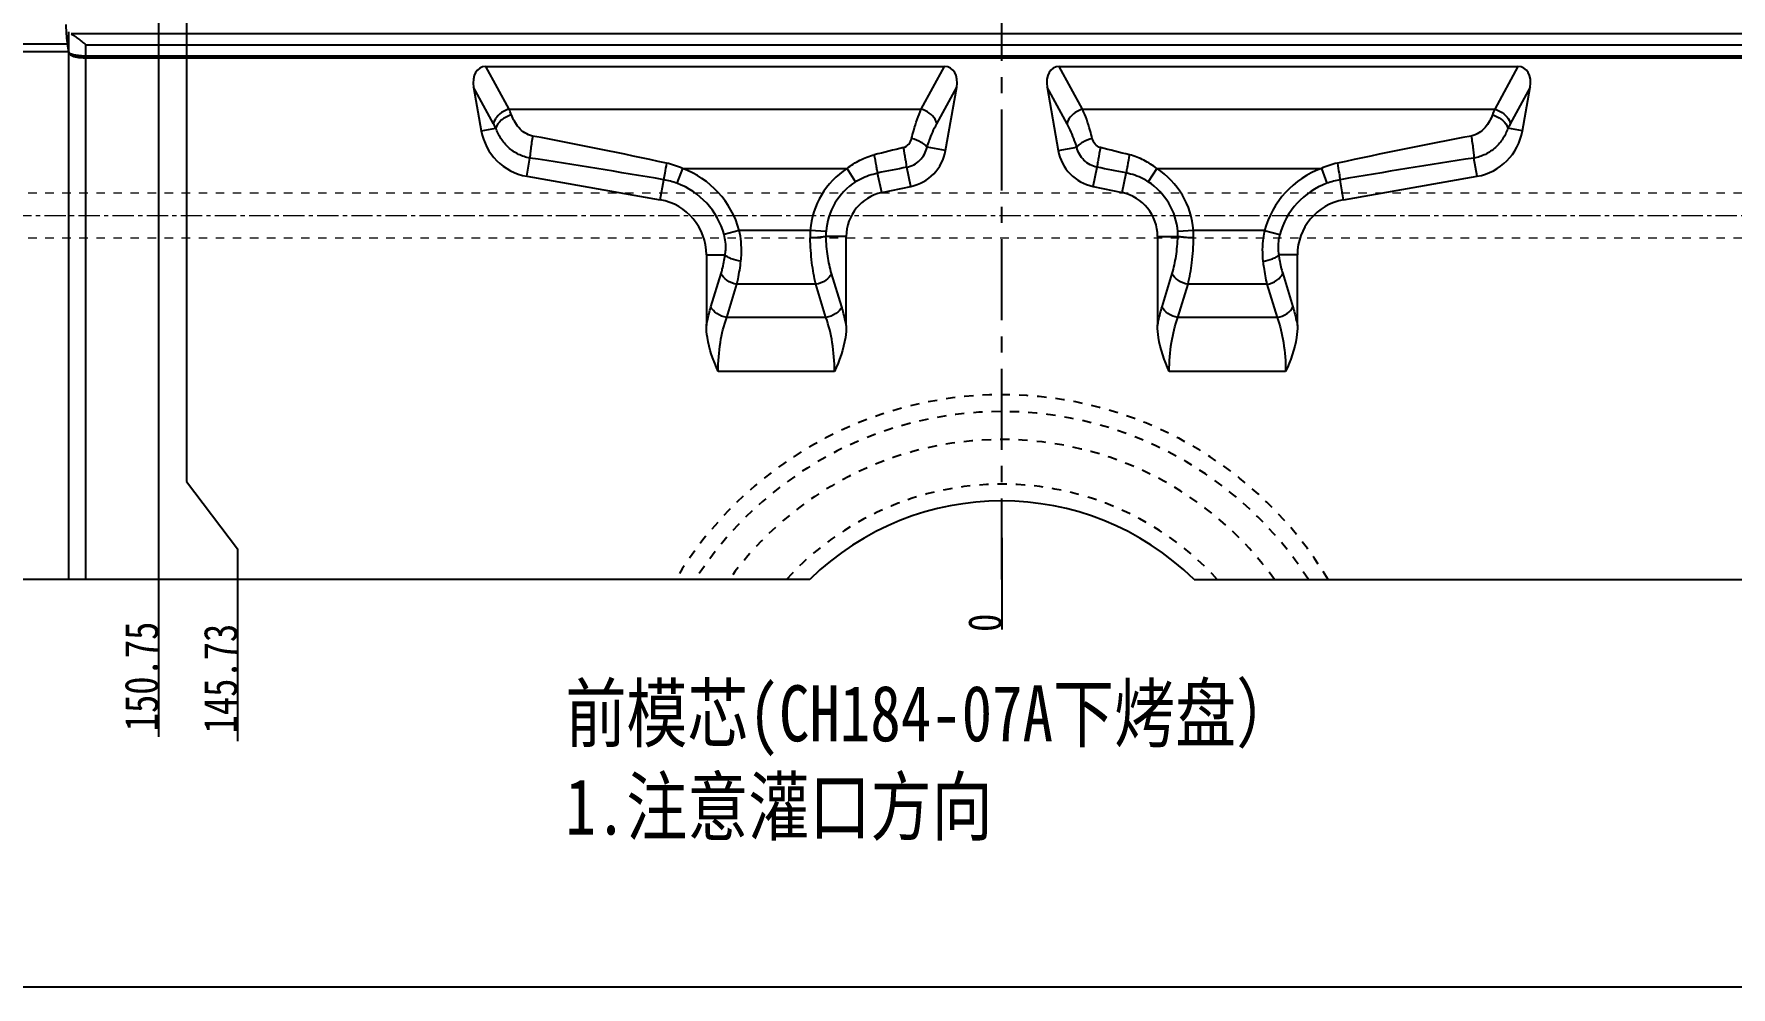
# Model space of a CAD drawing. Header units: millimetres. Extents: x 1572 to 4063, y -10865 to -3081.
# Drawn here: x 2594.6 to 2897.9, y -6716.4 to -6546.1 of the extents above; entities that cross this region are included whole.
import ezdxf

# ---------------------------------------------------------------- set-up
doc = ezdxf.new("R2010")
doc.units = ezdxf.units.MM
doc.header["$LTSCALE"] = 16.335
doc.header["$PDMODE"] = 3
doc.header["$PDSIZE"] = 0.3125
doc.linetypes.add('CENTER', pattern=[0.6, 0.375, -0.075, 0.075, -0.075])
doc.linetypes.add('HIDDEN', pattern=[0.2, 0.1, -0.1])
doc.layers.get('0').update_dxf_attribs({"linetype": 'CONTINUOUS'})
doc.layers.get('Defpoints').update_dxf_attribs({"linetype": 'CONTINUOUS'})
doc.layers.add('cool', color=153, linetype='HIDDEN', lineweight=9)
doc.layers.add('DEFAULT_2', color=8, linetype='HIDDEN')
doc.styles.get("Standard").update_dxf_attribs({"font": 'txt', "width": 0.8})
doc.dimstyles.new('ISO-25', dxfattribs={"dimtxt": 8, "dimasz": 6, "dimexe": 0, "dimexo": 0, "dimgap": 0, "dimtad": 1, "dimdsep": 46, "dimtxsty": 'Standard', "dimcen": 0, "dimclrd": 4, "dimclre": 4, "dimclrt": 6, "dimazin": 0, "dimtfac": 1, "dimtofl": 0, "dimtmove": 0, "dimatfit": 3, "dimfxl": 1, "dimarcsym": 0})

# ---------------------------------------------------------------- blocks, each defined once
blk = doc.blocks.new('147')
at = {"layer": 'cool', "ltscale": 0.932966}
for p, q in [((229.57, -3849.57), (-211.77, -3849.57)), ((229.57, -3857.57), (-211.77, -3857.57))]:
    blk.add_line(p, q, dxfattribs=at)
at = {"layer": 'cool', "color": 1, "linetype": 'CENTER', "ltscale": 0.621977}
blk.add_line((243.9, -3853.57), (-226.1, -3853.57), dxfattribs=at)
blk = doc.blocks.new('*D237')
at = {"color": 4, "lineweight": -2, "transparency": 16777216}
blk.add_line((2966.67, -6578.59), (3021.37, -6578.59), dxfattribs=at)
at = {"layer": 'Defpoints', "color": 0, "transparency": 16777216}
for p in [(2767.59, -6453.59), (2966.67, -6578.59), (3010.17, -6578.59)]:
    blk.add_point(p, dxfattribs=at)
at = {"color": 6, "transparency": 16777216, "insert": (3015.77, -6575.59), "char_height": 6, "attachment_point": 5}
blk.add_mtext('125', dxfattribs=at)
blk = doc.blocks.new('*D238')
at = {"color": 4, "lineweight": -2, "transparency": 16777216}
blk.add_line((2972.59, -6613.59), (3020.57, -6613.59), dxfattribs=at)
at = {"layer": 'Defpoints', "color": 0, "transparency": 16777216}
for p in [(2767.59, -6453.59), (2972.59, -6613.59), (3010.17, -6613.59)]:
    blk.add_point(p, dxfattribs=at)
at = {"color": 6, "transparency": 16777216, "insert": (3015.37, -6610.59), "char_height": 6, "attachment_point": 5}
blk.add_mtext('160', dxfattribs=at)
blk = doc.blocks.new('*D239')
at = {"color": 4, "lineweight": -2, "transparency": 16777216}
blk.add_line((2767.59, -6636.15), (2767.59, -6652.53), dxfattribs=at)
at = {"layer": 'Defpoints', "color": 0, "transparency": 16777216}
for p in [(2767.59, -6453.59), (2767.59, -6636.15), (2767.59, -6650.13)]:
    blk.add_point(p, dxfattribs=at)
at = {"color": 6, "transparency": 16777216, "insert": (2764.59, -6651.33), "char_height": 6, "attachment_point": 5, "rotation": 90}
blk.add_mtext('0', dxfattribs=at)
blk = doc.blocks.new('*D240')
at = {"color": 4, "lineweight": -2, "transparency": 16777216}
blk.add_line((2918.34, -6507.58), (2918.34, -6671.73), dxfattribs=at)
at = {"layer": 'Defpoints', "color": 0, "transparency": 16777216}
for p in [(2767.59, -6453.59), (2918.34, -6507.58), (2918.34, -6650.13)]:
    blk.add_point(p, dxfattribs=at)
at = {"color": 6, "transparency": 16777216, "insert": (2915.34, -6660.93), "char_height": 6, "attachment_point": 5, "rotation": 90}
blk.add_mtext('150.75', dxfattribs=at)
blk = doc.blocks.new('*D241')
at = {"color": 4, "lineweight": -2, "transparency": 16777216}
blk.add_line((2972.59, -6611.05), (2972.59, -6662.13), dxfattribs=at)
at = {"layer": 'Defpoints', "color": 0, "transparency": 16777216}
for p in [(2767.59, -6453.59), (2972.59, -6611.05), (2972.59, -6650.13)]:
    blk.add_point(p, dxfattribs=at)
at = {"color": 6, "transparency": 16777216, "insert": (2969.59, -6656.13), "char_height": 6, "attachment_point": 5, "rotation": 90}
blk.add_mtext('205', dxfattribs=at)
blk = doc.blocks.new('*D253')
at = {"color": 4, "lineweight": -2, "transparency": 16777216}
blk.add_line((2568.51, -6578.59), (2513.81, -6578.59), dxfattribs=at)
at = {"layer": 'Defpoints', "color": 0, "transparency": 16777216}
for p in [(2767.59, -6453.59), (2525.01, -6578.59), (2568.51, -6578.59)]:
    blk.add_point(p, dxfattribs=at)
at = {"color": 6, "transparency": 16777216, "insert": (2519.41, -6575.59), "char_height": 6, "attachment_point": 5}
blk.add_mtext('125', dxfattribs=at)
blk = doc.blocks.new('*D254')
at = {"color": 4, "lineweight": -2, "transparency": 16777216}
blk.add_line((2562.59, -6613.59), (2514.61, -6613.59), dxfattribs=at)
at = {"layer": 'Defpoints', "color": 0, "transparency": 16777216}
for p in [(2767.59, -6453.59), (2525.01, -6613.59), (2562.59, -6613.59)]:
    blk.add_point(p, dxfattribs=at)
at = {"color": 6, "transparency": 16777216, "insert": (2519.81, -6610.59), "char_height": 6, "attachment_point": 5}
blk.add_mtext('160', dxfattribs=at)
blk = doc.blocks.new('*D255')
at = {"color": 4, "lineweight": -2, "transparency": 16777216}
blk.add_line((2616.84, -6507.58), (2616.84, -6671.73), dxfattribs=at)
at = {"layer": 'Defpoints', "color": 0, "transparency": 16777216}
for p in [(2767.59, -6453.59), (2616.84, -6507.58), (2616.84, -6650.13)]:
    blk.add_point(p, dxfattribs=at)
at = {"color": 6, "transparency": 16777216, "insert": (2613.84, -6660.93), "char_height": 6, "attachment_point": 5, "rotation": 90}
blk.add_mtext('150.75', dxfattribs=at)
blk = doc.blocks.new('*D256')
at = {"color": 4, "lineweight": -2, "transparency": 16777216}
blk.add_line((2562.59, -6611.05), (2562.59, -6662.13), dxfattribs=at)
at = {"layer": 'Defpoints', "color": 0, "transparency": 16777216}
for p in [(2767.59, -6453.59), (2562.59, -6611.05), (2562.59, -6650.13)]:
    blk.add_point(p, dxfattribs=at)
at = {"color": 6, "transparency": 16777216, "insert": (2559.59, -6656.13), "char_height": 6, "attachment_point": 5, "rotation": 90}
blk.add_mtext('205', dxfattribs=at)
blk = doc.blocks.new('*D262')
at = {"color": 4, "lineweight": -2, "transparency": 16777216}
for p, q in [((2621.87, -6457.94), (2621.87, -6626.11)), ((2621.87, -6626.11), (2630.97, -6638.11)), ((2630.97, -6638.11), (2630.97, -6672.51))]:
    blk.add_line(p, q, dxfattribs=at)
at = {"layer": 'Defpoints', "color": 0, "transparency": 16777216}
for p in [(2767.59, -6453.59), (2621.87, -6457.94), (2630.97, -6650.11)]:
    blk.add_point(p, dxfattribs=at)
at = {"color": 6, "transparency": 16777216, "insert": (2627.97, -6661.31), "char_height": 6, "attachment_point": 5, "rotation": 90}
blk.add_mtext('145.73', dxfattribs=at)

msp = doc.modelspace()

# ---------------------------------------------------------------- linework, layer by layer
at = {"color": 1, "linetype": 'CENTER', "ltscale": 2.363517}
msp.add_line((2767.593, -6643.588), (2767.593, -6263.588), dxfattribs=at)
at = {"color": 7, "linetype": 'Continuous'}
for p, q in [((2600.832, -6643.588), (2600.832, -6545.745)), ((2600.561, -6547.942), (2532.593, -6547.942)), ((2600.832, -6549.33), (2600.561, -6547.942)), ((2933.943, -6546.112), (2601.242, -6546.112)), ((2603.843, -6550.072), (2603.843, -6548.053)), ((2603.843, -6548.053), (2931.343, -6548.053)), ((2600.832, -6549.33), (2532.593, -6549.33)), ((2931.343, -6550.072), (2603.843, -6550.072)), ((2603.843, -6643.588), (2603.843, -6550.363)), ((2603.843, -6550.363), (2931.343, -6550.363)), ((2679.506, -6559.551), (2675.354, -6551.944)), ((2675.354, -6551.944), (2757.331, -6551.944)), ((2753.179, -6559.551), (2757.331, -6551.944)), ((2777.855, -6551.944), (2859.832, -6551.944)), ((2782.007, -6559.551), (2777.855, -6551.944)), ((2859.832, -6551.944), (2855.679, -6559.551)), ((2676.73, -6562.162), (2673.176, -6555.65)), ((2673.176, -6555.65), (2674.548, -6563.434)), ((2755.955, -6562.162), (2759.51, -6555.65)), ((2757.52, -6566.934), (2759.51, -6555.65)), ((2779.231, -6562.162), (2775.676, -6555.65)), ((2775.676, -6555.65), (2777.666, -6566.934)), ((2862.01, -6555.65), (2858.456, -6562.162)), ((2860.638, -6563.434), (2862.01, -6555.65)), ((2679.506, -6559.551), (2753.179, -6559.551)), ((2782.007, -6559.551), (2855.679, -6559.551)), ((2674.548, -6563.434), (2677.148, -6562.976)), ((2860.638, -6563.434), (2858.038, -6562.976)), ((2757.52, -6566.934), (2754.211, -6566.351)), ((2777.666, -6566.934), (2780.975, -6566.351)), ((2682.66, -6571.546), (2683.234, -6568.288)), ((2751.305, -6573.37), (2750.575, -6569.935)), ((2783.881, -6573.37), (2784.611, -6569.935)), ((2852.526, -6571.546), (2851.952, -6568.288)), ((2682.66, -6571.546), (2706.514, -6575.752)), ((2706.514, -6575.752), (2707.147, -6572.167)), ((2710.498, -6570.157), (2709.519, -6572.801)), ((2710.498, -6570.157), (2739.909, -6570.157)), ((2741.442, -6572.523), (2739.909, -6570.157)), ((2746.115, -6574.473), (2745.368, -6570.961)), ((2789.071, -6574.473), (2789.818, -6570.961)), ((2795.277, -6570.157), (2793.743, -6572.523)), ((2795.277, -6570.157), (2824.688, -6570.157)), ((2824.688, -6570.157), (2825.667, -6572.801)), ((2828.671, -6575.752), (2828.039, -6572.167)), ((2828.671, -6575.752), (2852.526, -6571.546)), ((2746.115, -6574.473), (2751.305, -6573.37)), ((2783.881, -6573.37), (2789.071, -6574.473)), ((2720.649, -6581.207), (2717.932, -6581.959)), ((2733.351, -6581.207), (2720.649, -6581.207)), ((2736.162, -6581.419), (2733.351, -6581.207)), ((2801.835, -6581.207), (2799.024, -6581.419)), ((2814.537, -6581.207), (2801.835, -6581.207)), ((2814.537, -6581.207), (2817.253, -6581.959)), ((2739.778, -6582.299), (2736.147, -6582.299)), ((2739.778, -6598.231), (2739.778, -6582.299)), ((2795.408, -6582.299), (2799.039, -6582.299)), ((2795.408, -6582.299), (2795.408, -6598.231)), ((2714.778, -6585.6), (2718.124, -6585.6)), ((2714.778, -6585.6), (2714.778, -6598.231)), ((2820.408, -6585.6), (2817.062, -6585.6)), ((2820.408, -6598.231), (2820.408, -6585.6)), ((2715.592, -6594.857), (2717.405, -6588.92)), ((2718.411, -6596.785), (2720.224, -6590.848)), ((2734.332, -6590.848), (2720.224, -6590.848)), ((2736.145, -6596.785), (2734.332, -6590.848)), ((2738.964, -6594.857), (2737.151, -6588.92)), ((2796.222, -6594.857), (2798.035, -6588.92)), ((2799.041, -6596.785), (2800.854, -6590.848)), ((2814.961, -6590.848), (2800.854, -6590.848)), ((2814.961, -6590.848), (2816.774, -6596.785)), ((2817.781, -6588.92), (2819.594, -6594.857)), ((2736.145, -6596.785), (2718.411, -6596.785)), ((2816.774, -6596.785), (2799.041, -6596.785)), ((2737.677, -6606.427), (2716.879, -6606.427)), ((2818.307, -6606.427), (2797.508, -6606.427)), ((2733.258, -6643.588), (2583.593, -6643.588)), ((2801.929, -6643.588), (2951.593, -6643.588))]:
    msp.add_line(p, q, dxfattribs=at)
msp.add_lwpolyline([(3074.571, -6716.432), (2308.233, -6716.432), (2308.233, -6191.938), (3074.571, -6191.938)], close=True)
for centre, radius, start, end in [((2603.5, -6543.109), 7.237, 260.75573, 263.16801), ((2655.429, -6570.035), 26.261, 21.12919, 23.53045), ((2878.964, -6569.709), 25.404, 156.42904, 158.91134), ((2684.396, -6561.698), 10, 190, 260), ((2660.166, -6571.181), 18.86, 25.78632, 28.56765), ((2850.79, -6561.698), 10, 280, 350), ((2874.536, -6570.932), 18.316, 151.39103, 154.25501), ((2490.459, -7578.701), 1032.598, 77.858851, 79.212717), ((2922.558, -7277.957), 732.153, 103.632953, 104.05258), ((2749.642, -6565.545), 8, 282, 350), ((2785.544, -6565.545), 8, 190, 258), ((2612.628, -7277.957), 732.153, 75.94742, 76.367046), ((3048.514, -7597.376), 1051.653, 100.799549, 102.128884), ((2492.97, -7816.641), 1262.769, 80.234949, 81.33413), ((2704.747, -6582.585), 13.694, 65.16806, 77.82041), ((2919.533, -7440.734), 887.039, 100.980465, 101.323232), ((2615.653, -7440.733), 887.039, 78.676768, 79.019535), ((2830.439, -6582.585), 13.694, 102.17959, 114.83193), ((3046.118, -7840.695), 1287.137, 98.676276, 99.754647), ((2704.778, -6585.6), 13.649, 15.4735, 69.67622), ((2704.778, -6585.6), 16.468, 15.4735, 69.67622), ((2747.778, -6582.299), 14.468, 122.94745, 175.67181), ((2747.778, -6582.299), 11.649, 122.94745, 175.67181), ((2787.408, -6582.299), 11.649, 4.32819, 57.05255), ((2787.408, -6582.299), 14.468, 4.32819, 57.05255), ((2830.408, -6585.6), 16.468, 110.32376, 164.5265), ((2830.408, -6585.6), 13.649, 110.32376, 164.5265), ((2704.778, -6585.6), 10, 0, 80), ((2747.778, -6582.299), 8, 102, 180), ((2787.408, -6582.299), 8, 0, 78), ((2830.408, -6585.6), 10, 100, 180), ((2749.013, -6582.155), 15.691, 176.53546, 181.52173), ((2743.677, -6581.988), 7.537, 175.67162, 182.35998), ((2791.509, -6581.988), 7.537, 357.64002, 4.32838), ((2786.173, -6582.155), 15.691, 358.47827, 3.46454), ((2767.593, -6678.588), 49.03, 45.54892, 134.45108)]:
    msp.add_arc(centre, radius, start, end, dxfattribs=at)
for centre, major_axis, start_param, end_param in [((2676.512, -6556.187), (-2.179, 3.992), -0.3456607, 1.0983341), ((2756.173, -6556.187), (2.179, 3.992), -1.0983341, 0.3456607), ((2779.013, -6556.187), (-2.179, 3.992), -0.3456607, 1.0983341), ((2858.674, -6556.187), (2.179, 3.992), -1.0983341, 0.3456607)]:
    msp.add_ellipse(centre, major_axis=major_axis, ratio=0.6596645, start_param=start_param, end_param=end_param, dxfattribs=at)
for points, knots in [([(2600.26, -6544.42), (2600.295, -6545.145), (2600.368, -6546.321), (2600.474, -6547.498), (2600.561, -6547.942)], [0, 0, 0, 0, 0.6162205, 1, 1, 1, 1]), ([(2601.242, -6546.112), (2601.434, -6546.199), (2601.835, -6546.467), (2602.455, -6546.931), (2603.136, -6547.476), (2603.605, -6547.858), (2603.843, -6548.053)], [0, 0, 0, 0, 0.1945699, 0.4420816, 0.715716, 1, 1, 1, 1]), ([(2600.832, -6549.33), (2600.832, -6549.339), (2600.834, -6549.373), (2600.84, -6549.406), (2600.845, -6549.43)], [0, 0, 0, 0, 0.2862889, 1, 1, 1, 1]), ([(2600.845, -6549.43), (2600.85, -6549.451), (2600.87, -6549.528), (2600.902, -6549.602), (2600.932, -6549.651)], [0, 0, 0, 0, 0.2799989, 1, 1, 1, 1]), ([(2602, -6549.92), (2601.77, -6549.877), (2601.398, -6549.786), (2601.027, -6549.629), (2600.919, -6549.522)], [0, 0, 0, 0, 0.607067, 1, 1, 1, 1]), ([(2600.979, -6549.714), (2601.077, -6549.823), (2601.366, -6550.004), (2601.682, -6550.107), (2601.862, -6550.153)], [0, 0, 0, 0, 0.4400759, 1, 1, 1, 1]), ([(2601.862, -6550.153), (2601.899, -6550.163), (2602.057, -6550.202), (2602.216, -6550.233), (2602.338, -6550.252)], [0, 0, 0, 0, 0.2384315, 1, 1, 1, 1]), ([(2602.871, -6550.033), (2602.793, -6550.026), (2602.502, -6549.999), (2602.212, -6549.959), (2602, -6549.92)], [0, 0, 0, 0, 0.2655421, 1, 1, 1, 1]), ([(2602.639, -6550.295), (2602.736, -6550.307), (2603.136, -6550.347), (2603.538, -6550.363), (2603.843, -6550.363)], [0, 0, 0, 0, 0.2410938, 1, 1, 1, 1]), ([(2603.843, -6550.072), (2603.761, -6550.071), (2603.436, -6550.068), (2603.112, -6550.052), (2602.871, -6550.033)], [0, 0, 0, 0, 0.2535395, 1, 1, 1, 1]), ([(2679.506, -6559.551), (2679.163, -6559.644), (2678.343, -6559.987), (2677.289, -6560.826), (2676.801, -6561.722), (2676.73, -6562.162)], [0, 0, 0, 0, 0.268987, 0.6635732, 1, 1, 1, 1]), ([(2679.925, -6560.569), (2679.261, -6560.758), (2678.12, -6561.351), (2677.272, -6562.417), (2677.148, -6562.976)], [0, 0, 0, 0, 0.5467239, 1, 1, 1, 1]), ([(2683.724, -6564.35), (2683.232, -6564.256), (2682.299, -6563.864), (2681.217, -6562.89), (2680.444, -6561.762), (2680.077, -6560.962), (2679.925, -6560.569)], [0, 0, 0, 0, 0.2692221, 0.5285974, 0.7732343, 1, 1, 1, 1]), ([(2751.435, -6564.787), (2751.558, -6564.303), (2752.042, -6562.527), (2752.642, -6560.78), (2753.179, -6559.551)], [0, 0, 0, 0, 0.2713546, 1, 1, 1, 1]), ([(2755.955, -6562.162), (2755.909, -6561.877), (2755.602, -6561.125), (2754.648, -6560.157), (2753.694, -6559.691), (2753.179, -6559.551)], [0, 0, 0, 0, 0.2173121, 0.5970351, 1, 1, 1, 1]), ([(2782.007, -6559.551), (2781.663, -6559.644), (2780.844, -6559.987), (2779.79, -6560.826), (2779.302, -6561.722), (2779.231, -6562.162)], [0, 0, 0, 0, 0.268987, 0.6635732, 1, 1, 1, 1]), ([(2783.751, -6564.787), (2783.628, -6564.303), (2783.144, -6562.527), (2782.544, -6560.78), (2782.007, -6559.551)], [0, 0, 0, 0, 0.2713491, 1, 1, 1, 1]), ([(2855.261, -6560.569), (2855.109, -6560.962), (2854.742, -6561.761), (2853.969, -6562.89), (2852.887, -6563.864), (2851.954, -6564.256), (2851.462, -6564.35)], [0, 0, 0, 0, 0.226732, 0.4713275, 0.7306891, 1, 1, 1, 1]), ([(2855.261, -6560.569), (2855.925, -6560.758), (2857.066, -6561.351), (2857.914, -6562.417), (2858.038, -6562.976)], [0, 0, 0, 0, 0.546724, 1, 1, 1, 1]), ([(2855.679, -6559.551), (2856.023, -6559.644), (2856.843, -6559.987), (2857.897, -6560.826), (2858.385, -6561.722), (2858.456, -6562.162)], [0, 0, 0, 0, 0.268987, 0.6635732, 1, 1, 1, 1]), ([(2683.234, -6568.288), (2682.521, -6568.172), (2681.126, -6567.723), (2679.34, -6566.492), (2677.984, -6564.864), (2677.378, -6563.611), (2677.148, -6562.976)], [0, 0, 0, 0, 0.2565812, 0.510877, 0.7601503, 1, 1, 1, 1]), ([(2754.211, -6566.351), (2754.335, -6565.961), (2754.823, -6564.529), (2755.426, -6563.131), (2755.955, -6562.162)], [0, 0, 0, 0, 0.2700255, 1, 1, 1, 1]), ([(2780.975, -6566.351), (2780.851, -6565.961), (2780.363, -6564.529), (2779.76, -6563.131), (2779.231, -6562.162)], [0, 0, 0, 0, 0.2700199, 1, 1, 1, 1]), ([(2858.038, -6562.976), (2857.807, -6563.611), (2857.202, -6564.864), (2855.846, -6566.491), (2854.06, -6567.723), (2852.665, -6568.172), (2851.952, -6568.288)], [0, 0, 0, 0, 0.2398095, 0.4890427, 0.743345, 1, 1, 1, 1]), ([(2683.724, -6564.35), (2683.585, -6565.123), (2683.415, -6566.223), (2683.272, -6567.538), (2683.23, -6568.077), (2683.234, -6568.288)], [0, 0, 0, 0, 0.5931672, 0.8405356, 1, 1, 1, 1]), ([(2749.988, -6566.432), (2750.36, -6566.342), (2751.026, -6565.861), (2751.343, -6565.15), (2751.435, -6564.787)], [0, 0, 0, 0, 0.5056272, 1, 1, 1, 1]), ([(2750.575, -6569.935), (2750.564, -6569.749), (2750.503, -6569.28), (2750.32, -6568.111), (2750.133, -6567.13), (2749.988, -6566.432)], [0, 0, 0, 0, 0.1570667, 0.3985517, 1, 1, 1, 1]), ([(2750.575, -6569.935), (2751.445, -6569.756), (2753.112, -6568.866), (2754.012, -6567.213), (2754.211, -6566.351)], [0, 0, 0, 0, 0.5009146, 1, 1, 1, 1]), ([(2754.211, -6566.351), (2754.112, -6566.187), (2753.785, -6565.864), (2752.88, -6565.278), (2752.041, -6564.955), (2751.435, -6564.787)], [0, 0, 0, 0, 0.1779334, 0.4168764, 1, 1, 1, 1]), ([(2783.751, -6564.787), (2783.145, -6564.955), (2782.306, -6565.278), (2781.401, -6565.864), (2781.074, -6566.187), (2780.975, -6566.351)], [0, 0, 0, 0, 0.583123, 0.8220661, 1, 1, 1, 1]), ([(2784.611, -6569.935), (2783.741, -6569.756), (2782.074, -6568.866), (2781.174, -6567.213), (2780.975, -6566.351)], [0, 0, 0, 0, 0.5009359, 1, 1, 1, 1]), ([(2785.197, -6566.432), (2784.826, -6566.342), (2784.16, -6565.861), (2783.843, -6565.15), (2783.751, -6564.787)], [0, 0, 0, 0, 0.505646, 1, 1, 1, 1]), ([(2785.197, -6566.432), (2785.053, -6567.13), (2784.866, -6568.111), (2784.683, -6569.28), (2784.622, -6569.749), (2784.611, -6569.935)], [0, 0, 0, 0, 0.6014483, 0.8429333, 1, 1, 1, 1]), ([(2851.462, -6564.35), (2851.601, -6565.123), (2851.77, -6566.223), (2851.914, -6567.538), (2851.956, -6568.077), (2851.952, -6568.288)], [0, 0, 0, 0, 0.5931672, 0.8405356, 1, 1, 1, 1]), ([(2707.636, -6569.199), (2707.532, -6569.801), (2707.366, -6570.79), (2707.202, -6571.779), (2707.147, -6572.167)], [0, 0, 0, 0, 0.6088484, 1, 1, 1, 1]), ([(2739.909, -6570.157), (2740.619, -6569.582), (2742.167, -6568.58), (2743.896, -6567.937), (2744.782, -6567.715)], [0, 0, 0, 0, 0.5001212, 1, 1, 1, 1]), ([(2745.368, -6570.961), (2745.349, -6570.79), (2745.283, -6570.361), (2745.095, -6569.278), (2744.916, -6568.367), (2744.782, -6567.715)], [0, 0, 0, 0, 0.1560993, 0.3945783, 1, 1, 1, 1]), ([(2790.404, -6567.715), (2790.27, -6568.367), (2790.091, -6569.278), (2789.903, -6570.361), (2789.836, -6570.79), (2789.818, -6570.961)], [0, 0, 0, 0, 0.6054217, 0.8439007, 1, 1, 1, 1]), ([(2795.277, -6570.157), (2794.566, -6569.582), (2793.019, -6568.58), (2791.29, -6567.937), (2790.404, -6567.715)], [0, 0, 0, 0, 0.5001208, 1, 1, 1, 1]), ([(2827.55, -6569.199), (2827.654, -6569.801), (2827.82, -6570.79), (2827.984, -6571.779), (2828.039, -6572.167)], [0, 0, 0, 0, 0.6088484, 1, 1, 1, 1]), ([(2741.442, -6572.523), (2741.74, -6572.33), (2742.966, -6571.624), (2744.329, -6571.166), (2745.368, -6570.961)], [0, 0, 0, 0, 0.2506594, 1, 1, 1, 1]), ([(2793.743, -6572.523), (2793.446, -6572.33), (2792.22, -6571.624), (2790.857, -6571.166), (2789.818, -6570.961)], [0, 0, 0, 0, 0.2506597, 1, 1, 1, 1]), ([(2718.124, -6585.6), (2718.174, -6585.312), (2718.317, -6584.098), (2718.18, -6582.853), (2717.932, -6581.959)], [0, 0, 0, 0, 0.2398798, 1, 1, 1, 1]), ([(2720.943, -6586.699), (2720.994, -6586.256), (2721.127, -6584.422), (2720.95, -6582.566), (2720.649, -6581.207)], [0, 0, 0, 0, 0.2426872, 1, 1, 1, 1]), ([(2814.537, -6581.207), (2814.435, -6581.666), (2814.112, -6583.476), (2814.087, -6585.34), (2814.243, -6586.699)], [0, 0, 0, 0, 0.2559231, 1, 1, 1, 1]), ([(2817.253, -6581.959), (2817.169, -6582.263), (2816.907, -6583.457), (2816.907, -6584.708), (2817.062, -6585.6)], [0, 0, 0, 0, 0.2586551, 1, 1, 1, 1]), ([(2736.147, -6582.299), (2736.004, -6582.339), (2735.637, -6582.401), (2734.699, -6582.51), (2733.903, -6582.553), (2733.328, -6582.572)], [0, 0, 0, 0, 0.1575723, 0.3916872, 1, 1, 1, 1]), ([(2734.332, -6590.848), (2734.022, -6589.58), (2733.56, -6586.828), (2733.367, -6584.049), (2733.328, -6582.572)], [0, 0, 0, 0, 0.4690773, 1, 1, 1, 1]), ([(2737.151, -6588.92), (2736.844, -6587.915), (2736.38, -6585.718), (2736.186, -6583.484), (2736.147, -6582.299)], [0, 0, 0, 0, 0.4696062, 1, 1, 1, 1]), ([(2798.035, -6588.92), (2798.342, -6587.916), (2798.805, -6585.718), (2798.999, -6583.485), (2799.039, -6582.299)], [0, 0, 0, 0, 0.4695448, 1, 1, 1, 1]), ([(2801.858, -6582.572), (2801.283, -6582.553), (2800.487, -6582.51), (2799.549, -6582.401), (2799.182, -6582.339), (2799.039, -6582.299)], [0, 0, 0, 0, 0.6083129, 0.8424277, 1, 1, 1, 1]), ([(2800.854, -6590.848), (2801.164, -6589.581), (2801.626, -6586.829), (2801.819, -6584.049), (2801.858, -6582.572)], [0, 0, 0, 0, 0.4690176, 1, 1, 1, 1]), ([(2717.405, -6588.92), (2717.482, -6588.668), (2717.788, -6587.577), (2718.001, -6586.461), (2718.124, -6585.6)], [0, 0, 0, 0, 0.2328823, 1, 1, 1, 1]), ([(2720.943, -6586.699), (2720.352, -6586.625), (2719.52, -6586.44), (2718.591, -6586.007), (2718.241, -6585.743), (2718.124, -6585.6)], [0, 0, 0, 0, 0.581525, 0.8194815, 1, 1, 1, 1]), ([(2720.224, -6590.848), (2720.302, -6590.532), (2720.609, -6589.161), (2720.82, -6587.77), (2720.943, -6586.699)], [0, 0, 0, 0, 0.232285, 1, 1, 1, 1]), ([(2814.243, -6586.699), (2814.834, -6586.625), (2815.666, -6586.44), (2816.595, -6586.007), (2816.945, -6585.743), (2817.062, -6585.6)], [0, 0, 0, 0, 0.5815244, 0.8194811, 1, 1, 1, 1]), ([(2814.243, -6586.699), (2814.285, -6587.07), (2814.464, -6588.463), (2814.717, -6589.848), (2814.961, -6590.848)], [0, 0, 0, 0, 0.2664693, 1, 1, 1, 1]), ([(2817.062, -6585.6), (2817.105, -6585.899), (2817.284, -6587.017), (2817.538, -6588.125), (2817.781, -6588.92)], [0, 0, 0, 0, 0.266076, 1, 1, 1, 1]), ([(2720.224, -6590.848), (2719.597, -6590.736), (2718.48, -6590.309), (2717.596, -6589.419), (2717.405, -6588.92)], [0, 0, 0, 0, 0.5443323, 1, 1, 1, 1]), ([(2737.151, -6588.92), (2736.96, -6589.419), (2736.076, -6590.309), (2734.959, -6590.736), (2734.332, -6590.848)], [0, 0, 0, 0, 0.4556675, 1, 1, 1, 1]), ([(2800.854, -6590.848), (2800.227, -6590.736), (2799.11, -6590.309), (2798.226, -6589.419), (2798.035, -6588.92)], [0, 0, 0, 0, 0.5443324, 1, 1, 1, 1]), ([(2814.961, -6590.848), (2815.589, -6590.736), (2816.706, -6590.309), (2817.59, -6589.419), (2817.781, -6588.92)], [0, 0, 0, 0, 0.544332, 1, 1, 1, 1]), ([(2714.778, -6598.231), (2714.834, -6597.933), (2715.06, -6596.798), (2715.343, -6595.673), (2715.592, -6594.857)], [0, 0, 0, 0, 0.2624225, 1, 1, 1, 1]), ([(2718.411, -6596.785), (2717.784, -6596.673), (2716.667, -6596.246), (2715.783, -6595.355), (2715.592, -6594.857)], [0, 0, 0, 0, 0.544332, 1, 1, 1, 1]), ([(2716.879, -6606.427), (2716.879, -6604.695), (2717.12, -6601.425), (2717.883, -6598.226), (2718.411, -6596.785)], [0, 0, 0, 0, 0.5301316, 1, 1, 1, 1]), ([(2738.964, -6594.857), (2738.773, -6595.355), (2737.889, -6596.246), (2736.772, -6596.673), (2736.145, -6596.785)], [0, 0, 0, 0, 0.455668, 1, 1, 1, 1]), ([(2737.677, -6606.427), (2737.677, -6604.695), (2737.436, -6601.425), (2736.672, -6598.226), (2736.145, -6596.785)], [0, 0, 0, 0, 0.5302103, 1, 1, 1, 1]), ([(2739.778, -6598.231), (2739.722, -6597.933), (2739.496, -6596.798), (2739.213, -6595.673), (2738.964, -6594.857)], [0, 0, 0, 0, 0.2623994, 1, 1, 1, 1]), ([(2795.408, -6598.231), (2795.463, -6597.933), (2795.689, -6596.798), (2795.973, -6595.673), (2796.222, -6594.857)], [0, 0, 0, 0, 0.2624225, 1, 1, 1, 1]), ([(2799.041, -6596.785), (2798.414, -6596.673), (2797.296, -6596.246), (2796.413, -6595.355), (2796.222, -6594.857)], [0, 0, 0, 0, 0.544332, 1, 1, 1, 1]), ([(2797.508, -6606.427), (2797.508, -6604.695), (2797.75, -6601.425), (2798.513, -6598.226), (2799.041, -6596.785)], [0, 0, 0, 0, 0.5301316, 1, 1, 1, 1]), ([(2816.774, -6596.785), (2817.402, -6596.673), (2818.519, -6596.246), (2819.403, -6595.355), (2819.594, -6594.857)], [0, 0, 0, 0, 0.5443318, 1, 1, 1, 1]), ([(2816.774, -6596.785), (2817.302, -6598.226), (2818.065, -6601.425), (2818.307, -6604.695), (2818.307, -6606.427)], [0, 0, 0, 0, 0.4698454, 1, 1, 1, 1]), ([(2819.594, -6594.857), (2819.674, -6595.119), (2819.994, -6596.232), (2820.246, -6597.363), (2820.408, -6598.231)], [0, 0, 0, 0, 0.2370211, 1, 1, 1, 1]), ([(2716.879, -6606.427), (2716.012, -6604.488), (2715.022, -6601.778), (2714.778, -6598.941), (2714.778, -6598.231)], [0, 0, 0, 0, 0.7495126, 1, 1, 1, 1]), ([(2739.778, -6598.231), (2739.778, -6598.941), (2739.534, -6601.778), (2738.546, -6604.489), (2737.677, -6606.427)], [0, 0, 0, 0, 0.2504884, 1, 1, 1, 1]), ([(2797.508, -6606.427), (2796.642, -6604.488), (2795.652, -6601.778), (2795.408, -6598.941), (2795.408, -6598.231)], [0, 0, 0, 0, 0.7495126, 1, 1, 1, 1]), ([(2820.408, -6598.231), (2820.408, -6598.941), (2820.164, -6601.778), (2819.174, -6604.488), (2818.307, -6606.427)], [0, 0, 0, 0, 0.2504304, 1, 1, 1, 1])]:
    msp.add_open_spline(points, degree=3, knots=knots, dxfattribs=at)
for points in [[(2600.832, -6549.33), (2600.84, -6549.384), (2600.858, -6549.438), (2600.888, -6549.484)], [(2600.932, -6549.651), (2600.946, -6549.673), (2600.962, -6549.694), (2600.979, -6549.714)], [(2709.519, -6572.801), (2708.751, -6572.517), (2707.953, -6572.306), (2707.147, -6572.167)], [(2828.039, -6572.167), (2827.233, -6572.306), (2826.435, -6572.517), (2825.667, -6572.801)]]:
    msp.add_open_spline(points, degree=3, dxfattribs=at)
at = {"layer": 'DEFAULT_2', "color": 8, "linetype": 'HIDDEN'}
for p, q in [((2603.843, -6550.072), (2603.843, -6550.363)), ((2733.258, -6643.588), (2733.258, -6643.588)), ((2801.929, -6643.588), (2801.929, -6643.588))]:
    msp.add_line(p, q, dxfattribs=at)
for centre, radius, start, end in [((2767.593, -6678.588), 68, 30.97779, 149.02226), ((2767.593, -6678.588), 65, 32.57897, 147.42103), ((2767.593, -6678.588), 60, 35.68533, 144.31467), ((2767.592, -6678.588), 52.03, 42.2745, 137.72386)]:
    msp.add_arc(centre, radius, start, end, dxfattribs=at)
for points in [[(2600.888, -6549.484), (2600.897, -6549.498), (2600.907, -6549.511), (2600.919, -6549.522)], [(2600.979, -6549.714), (2600.937, -6549.662), (2600.915, -6549.589), (2600.919, -6549.522)]]:
    msp.add_open_spline(points, degree=3, dxfattribs=at)

# ---------------------------------------------------------------- block references
msp.add_blockref('147', (2758.697, -2725.022))

# ---------------------------------------------------------------- texts
at = {"insert": (2689.567, -6662.516), "char_height": 10, "width": 142.84253, "attachment_point": 1}
msp.add_mtext('{\\fSimSun|b0|i0|c134|p2;前模芯(CH184-07A下烤盘）\\P1.注意灌口方向}', dxfattribs=at)

# ---------------------------------------------------------------- dimensions: what is measured, and where the dimension line sits
for feature_location, offset, dtype, origin, picture, middle in [((2568.515, -6578.588), (-43.501, 0), 0, (2767.593, -6453.588), '*D253', (2519.414, -6575.588)), ((2562.593, -6613.588), (-37.579, 0), 0, (2767.593, -6453.588), '*D254', (2519.814, -6610.588)), ((2562.593, -6611.045), (0, -39.081), 1, (2767.593, -6453.588), '*D256', (2559.593, -6656.126)), ((2616.843, -6507.578), (0, -142.548), 1, (2767.593, -6453.588), '*D255', (2613.843, -6660.926)), ((2621.867919308, -6457.942771704), (9.102596083, -192.166044604), 1, (2767.592919308, -6453.588155281), '*D262', (2627.970515392, -6661.308816308)), ((2767.592919308, -6636.150042891), (0, -13.975968078), 1, (2767.592919308, -6453.588155281), '*D239', (2764.592919308, -6651.32601097)), ((2966.671, -6578.588), (43.501, 0), 0, (2767.593, -6453.588), '*D237', (3015.772, -6575.588)), ((2972.593, -6613.588), (37.579, 0), 0, (2767.593, -6453.588), '*D238', (3015.372, -6610.588)), ((2918.343, -6507.578), (0, -142.548), 1, (2767.593, -6453.588), '*D240', (2915.343, -6660.926)), ((2972.593, -6611.045), (0, -39.081), 1, (2767.593, -6453.588), '*D241', (2969.593, -6656.126))]:
    dim = msp.add_ordinate_dim(feature_location=feature_location, offset=offset, dtype=dtype, origin=origin, dimstyle='ISO-25', override={"dimtxt": 6, "dimfxl": 1.25})
    dim.commit()
    dim.dimension.update_dxf_attribs({"geometry": picture, "text_midpoint": middle})

doc.saveas('drawing.dxf')
